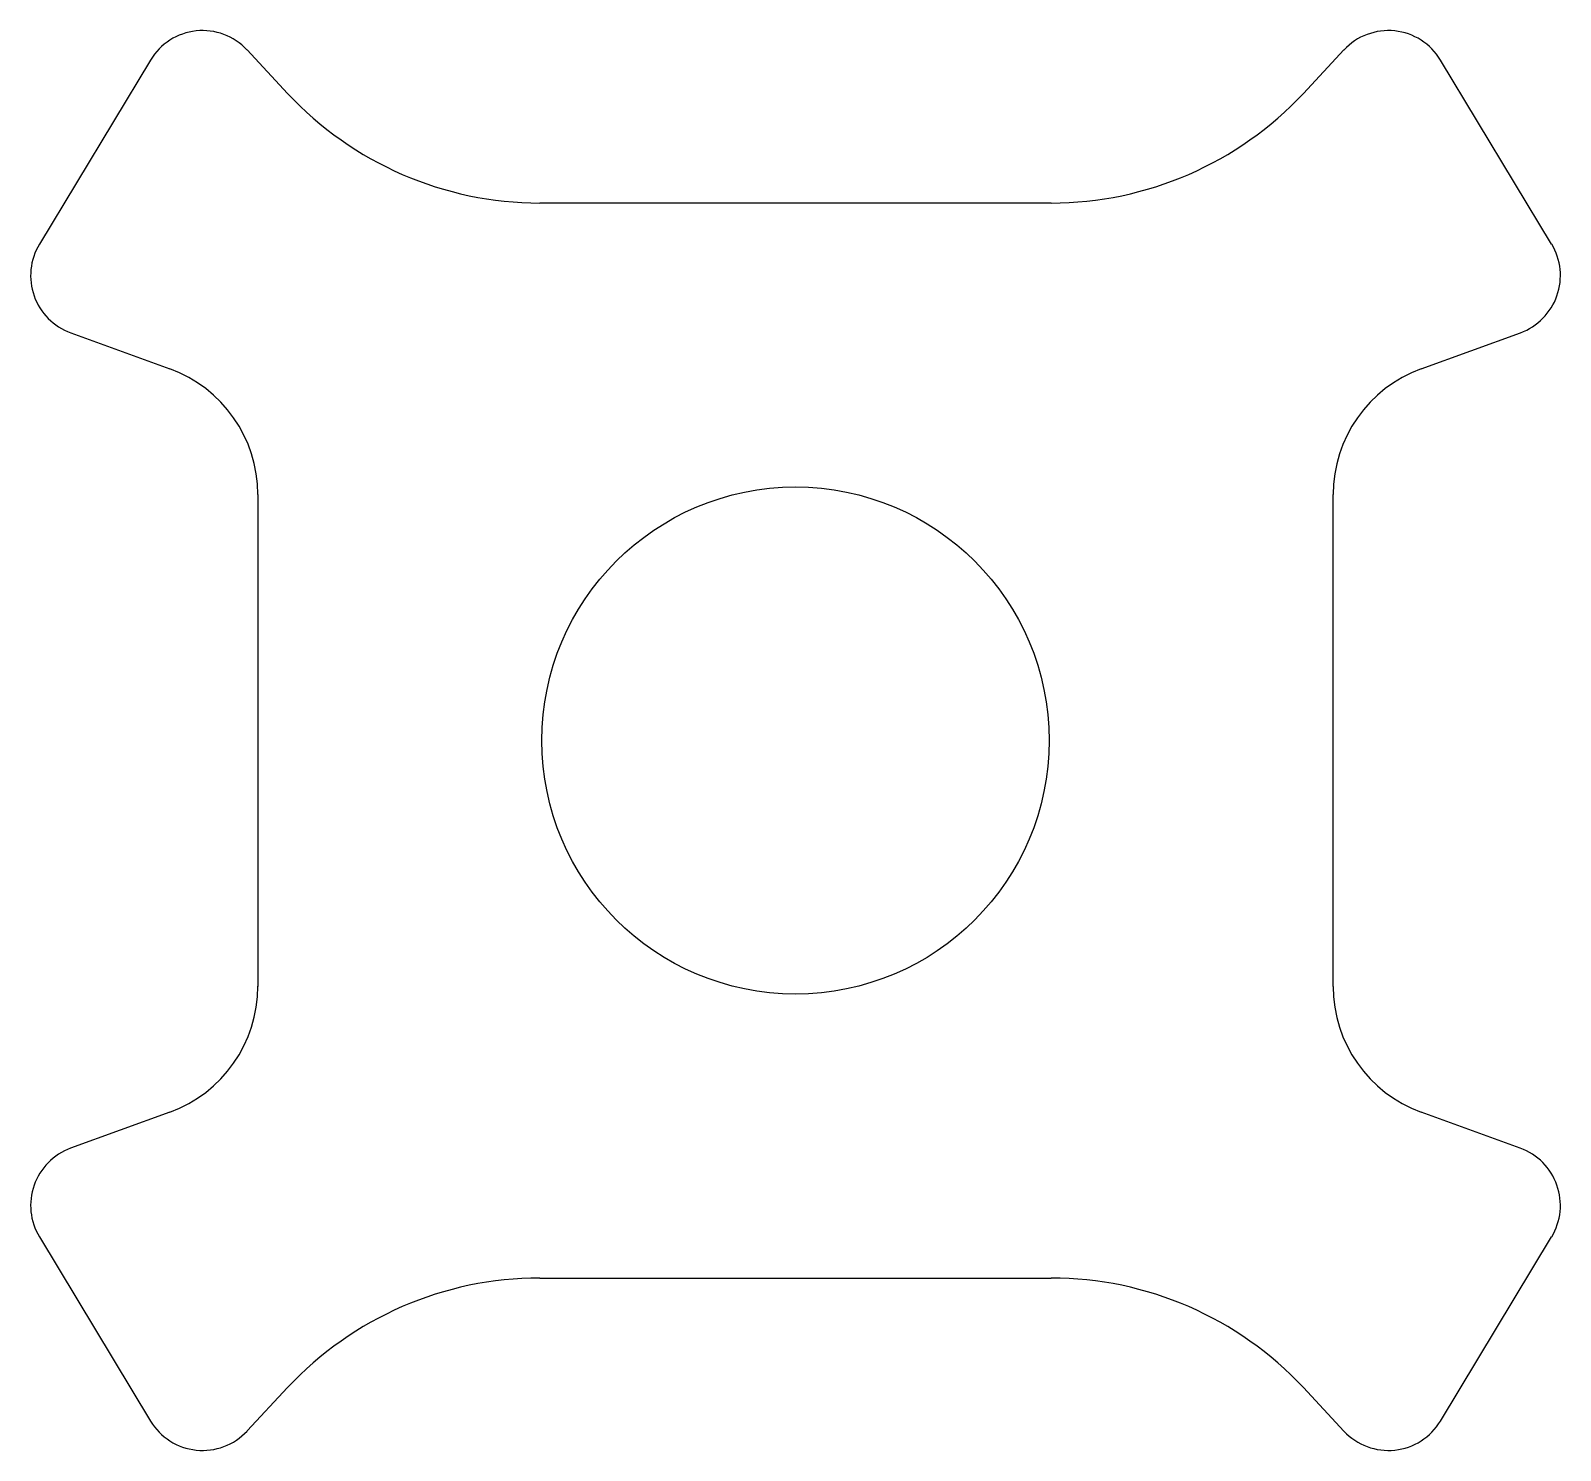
# Model space of a CAD drawing. Extents: x 1996.1 to 2033.8, y 1805.8 to 1840.8.
import ezdxf

# ---------------------------------------------------------------- set-up
doc = ezdxf.new("R2010")
doc.units = 0
doc.layers.get('0').update_dxf_attribs({"linetype": 'CONTINUOUS'})

msp = doc.modelspace()

# ---------------------------------------------------------------- linework, layer by layer
for p, q in [((2002.454, 1839.21), (2001.455, 1840.282)), ((2028.485, 1840.279), (2027.489, 1839.21)), ((1999.075, 1840.032), (1996.337, 1835.494)), ((2033.606, 1835.494), (2030.868, 1840.032)), ((2002.454, 1839.21), (2002.454, 1839.21)), ((2014.972, 1836.507), (2008.671, 1836.507)), ((2021.273, 1836.507), (2014.972, 1836.507)), ((1997.11, 1833.309), (1999.55, 1832.421)), ((2030.393, 1832.421), (2032.837, 1833.31)), ((2030.393, 1832.421), (2030.393, 1832.421)), ((2001.722, 1829.322), (2001.722, 1823.257)), ((2028.222, 1823.257), (2028.222, 1829.318)), ((2001.722, 1823.257), (2001.722, 1817.197)), ((2028.222, 1817.192), (2028.222, 1823.257)), ((1999.55, 1814.094), (1997.107, 1813.204)), ((1999.55, 1814.094), (1999.55, 1814.094)), ((2032.833, 1813.206), (2030.393, 1814.094)), ((1996.337, 1811.021), (1999.075, 1806.482)), ((2030.868, 1806.482), (2033.606, 1811.021)), ((2008.671, 1810.007), (2014.972, 1810.007)), ((2014.972, 1810.007), (2021.273, 1810.007)), ((2001.458, 1806.236), (2002.454, 1807.304)), ((2027.489, 1807.304), (2027.489, 1807.304)), ((2027.489, 1807.304), (2028.488, 1806.233))]:
    msp.add_line(p, q)
msp.add_circle((2014.972, 1823.257), 6.25)
for centre, radius, start, end in [((2000.359, 1839.257), 1.5, 43.0855, 148.9), ((2029.584, 1839.257), 1.5, 31.1, 137.0856), ((2008.671, 1845.007), 8.5, 223, 270), ((2021.273, 1845.007), 8.5, 270, 317), ((1997.622, 1834.719), 1.5, 148.9, 250.0663), ((2032.322, 1834.719), 1.5, 290.0851, 31.1), ((1998.422, 1829.32), 3.3, 0.039, 70), ((2031.522, 1829.32), 3.3, 110, 180.039), ((1998.422, 1817.195), 3.3, 290, 0.039), ((2031.522, 1817.195), 3.3, 180.039, 250), ((1997.622, 1811.795), 1.5, 110.0662, 211.1), ((2032.322, 1811.795), 1.5, 328.9, 70.0852), ((2008.671, 1801.507), 8.5, 90, 137), ((2021.273, 1801.507), 8.5, 43, 90), ((2000.359, 1807.257), 1.5, 211.1, 317.0856), ((2029.584, 1807.257), 1.5, 223.0855, 328.9)]:
    msp.add_arc(centre, radius, start, end)

doc.saveas('drawing.dxf')
